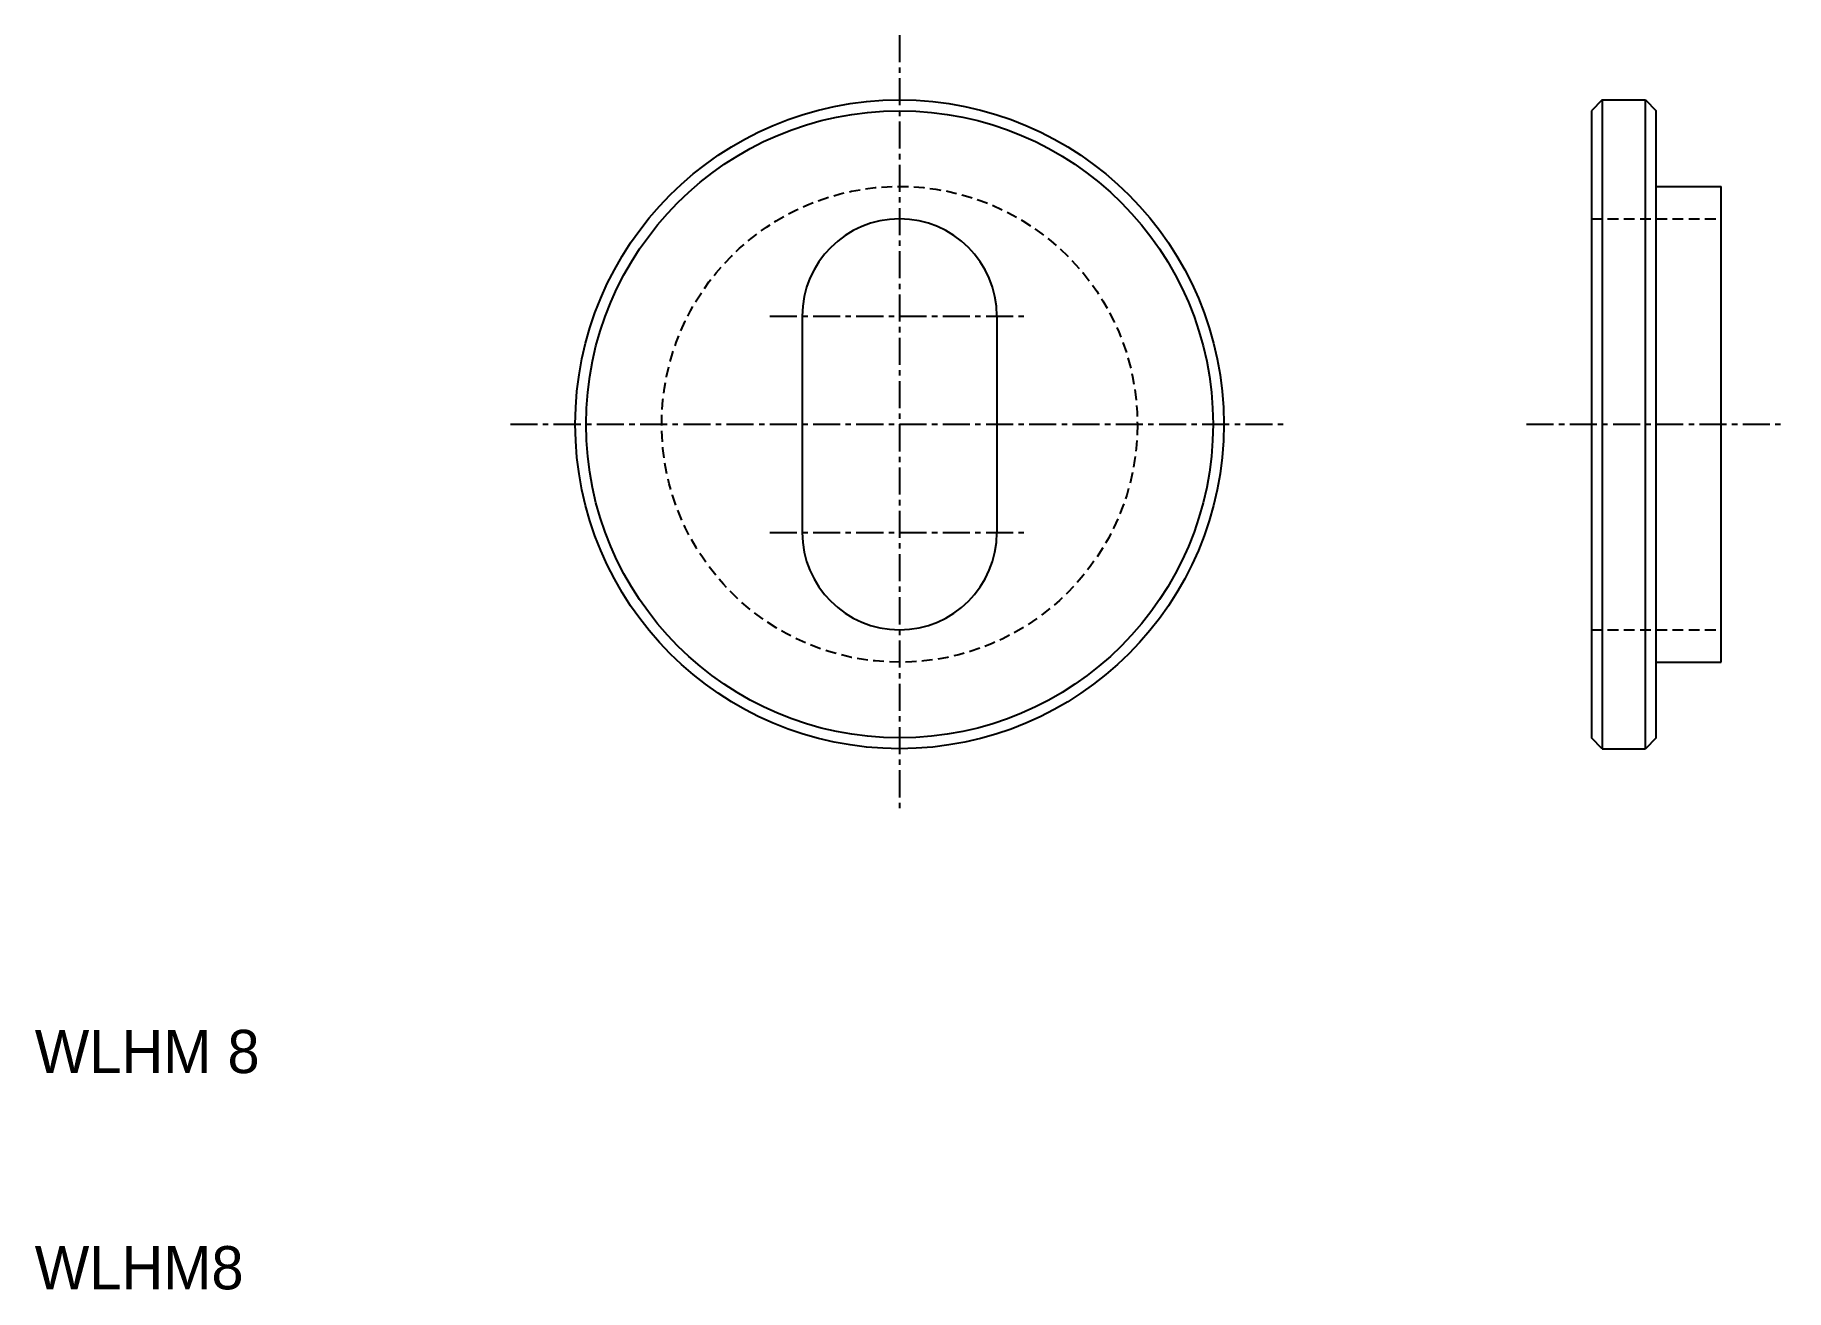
# Model space of a CAD drawing. Extents: x 10 to 91, y 10 to 68.
import ezdxf

# ---------------------------------------------------------------- set-up
doc = ezdxf.new("R2010")
doc.units = 0
doc.linetypes.add('CENTER', pattern=[2, 1.25, -0.25, 0.25, -0.25])
doc.linetypes.add('DASHED', pattern=[0.75, 0.5, -0.25])
doc.layers.get('0').update_dxf_attribs({"linetype": 'CONTINUOUS'})
doc.layers.add('CENTER', color=1, linetype='CENTER')

msp = doc.modelspace()

# ---------------------------------------------------------------- linework, layer by layer
at = {"color": 7, "linetype": 'CONTINUOUS'}
for p, q in [((82.5, 65), (82, 64.5)), ((82.5, 65), (84.5, 65)), ((82.5, 65), (82.5, 35)), ((84.5, 35), (84.5, 65)), ((84.5, 65), (85, 64.5)), ((82, 64.5), (82, 35.5)), ((85, 35.5), (85, 64.5)), ((85, 61), (88, 61)), ((88, 39), (88, 61)), ((45.5, 55), (45.5, 45)), ((54.5, 55), (54.5, 45)), ((85, 39), (88, 39)), ((82.5, 35), (82, 35.5)), ((82.5, 35), (84.5, 35)), ((85, 35.5), (84.5, 35))]:
    msp.add_line(p, q, dxfattribs=at)
at = {"color": 3, "linetype": 'DASHED'}
for p, q in [((82, 59.5), (88, 59.5)), ((82, 40.5), (88, 40.5))]:
    msp.add_line(p, q, dxfattribs=at)
at = {"color": 7, "linetype": 'CONTINUOUS'}
for radius in [15, 14.5]:
    msp.add_circle((50, 50), radius, dxfattribs=at)
at = {"color": 3, "linetype": 'DASHED'}
msp.add_circle((50, 50), 11, dxfattribs=at)
at = {"color": 7, "linetype": 'CONTINUOUS'}
for centre, start, end in [((50, 55), 0, 180), ((50, 45), 180, 0)]:
    msp.add_arc(centre, 4.5, start, end, dxfattribs=at)
at = {"layer": 'CENTER', "color": 1, "linetype": 'CENTER'}
for p, q in [((50, 68), (50, 32)), ((44, 55), (56, 55)), ((32, 50), (68, 50)), ((79, 50), (91, 50)), ((44, 45), (56, 45))]:
    msp.add_line(p, q, dxfattribs=at)

# ---------------------------------------------------------------- texts
at = {"color": 7, "linetype": 'CONTINUOUS'}
for s, p in [('WLHM 8', (10, 20)), ('WLHM8', (10, 10))]:
    msp.add_text(s, height=2, dxfattribs=at).set_placement(p)

doc.saveas('drawing.dxf')
